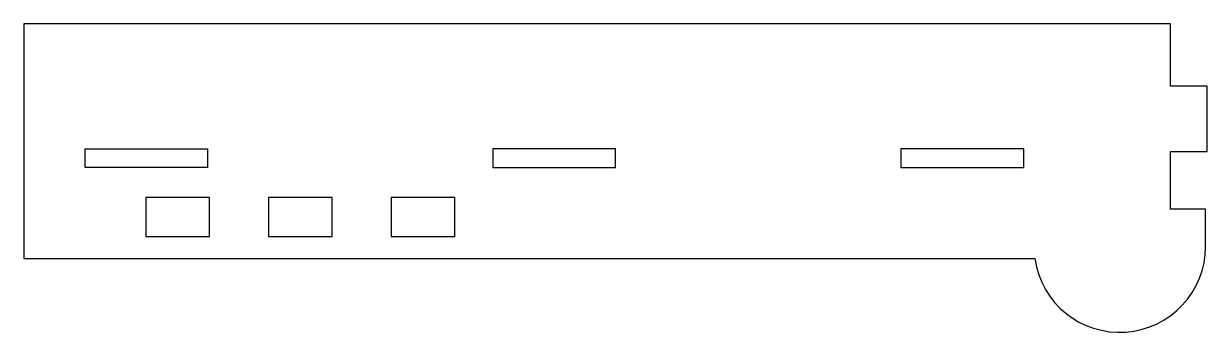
# Model space of a CAD drawing. Header units: millimetres. Extents: x 10 to 106.5, y 5.1 to 30.2.
import ezdxf

# ---------------------------------------------------------------- set-up
doc = ezdxf.new("R2010")
doc.units = ezdxf.units.MM
doc.layers.get('0').update_dxf_attribs({"linetype": 'CONTINUOUS'})

msp = doc.modelspace()

# ---------------------------------------------------------------- linework, layer by layer
for p, q in [((15, 20), (25, 20)), ((15, 18.5), (15, 20)), ((25, 20), (25, 18.5)), ((48.25, 20), (48.25, 18.5)), ((58.25, 20), (48.25, 20)), ((58.25, 18.5), (58.25, 20)), ((81.5, 20), (81.5, 18.5)), ((91.5, 20), (81.5, 20)), ((91.5, 20), (91.5, 18.5)), ((25, 18.5), (15, 18.5)), ((48.25, 18.5), (58.25, 18.5)), ((81.5, 18.5), (91.5, 18.5))]:
    msp.add_line(p, q)
msp.add_lwpolyline([(103.5, 30.2), (10, 30.2), (10, 24.9), (10, 11.064), (24.261, 11.064), (92.43, 11.064, 0.930777), (106.358, 12.064), (106.358, 14.9), (106.358, 15.1), (103.5, 15.1), (103.5, 19.8), (106.5, 19.8), (106.5, 20), (106.5, 25.1), (103.5, 25.1)], format="xyb", close=True)
for points in [[(19.948, 16.057), (19.948, 12.857), (25.148, 12.857), (25.148, 16.057)], [(35.148, 16.057), (29.948, 16.057), (29.948, 12.857), (35.148, 12.857)], [(45.148, 16.057), (39.948, 16.057), (39.948, 12.857), (45.148, 12.857)]]:
    msp.add_lwpolyline(points, close=True)

doc.saveas('drawing.dxf')
